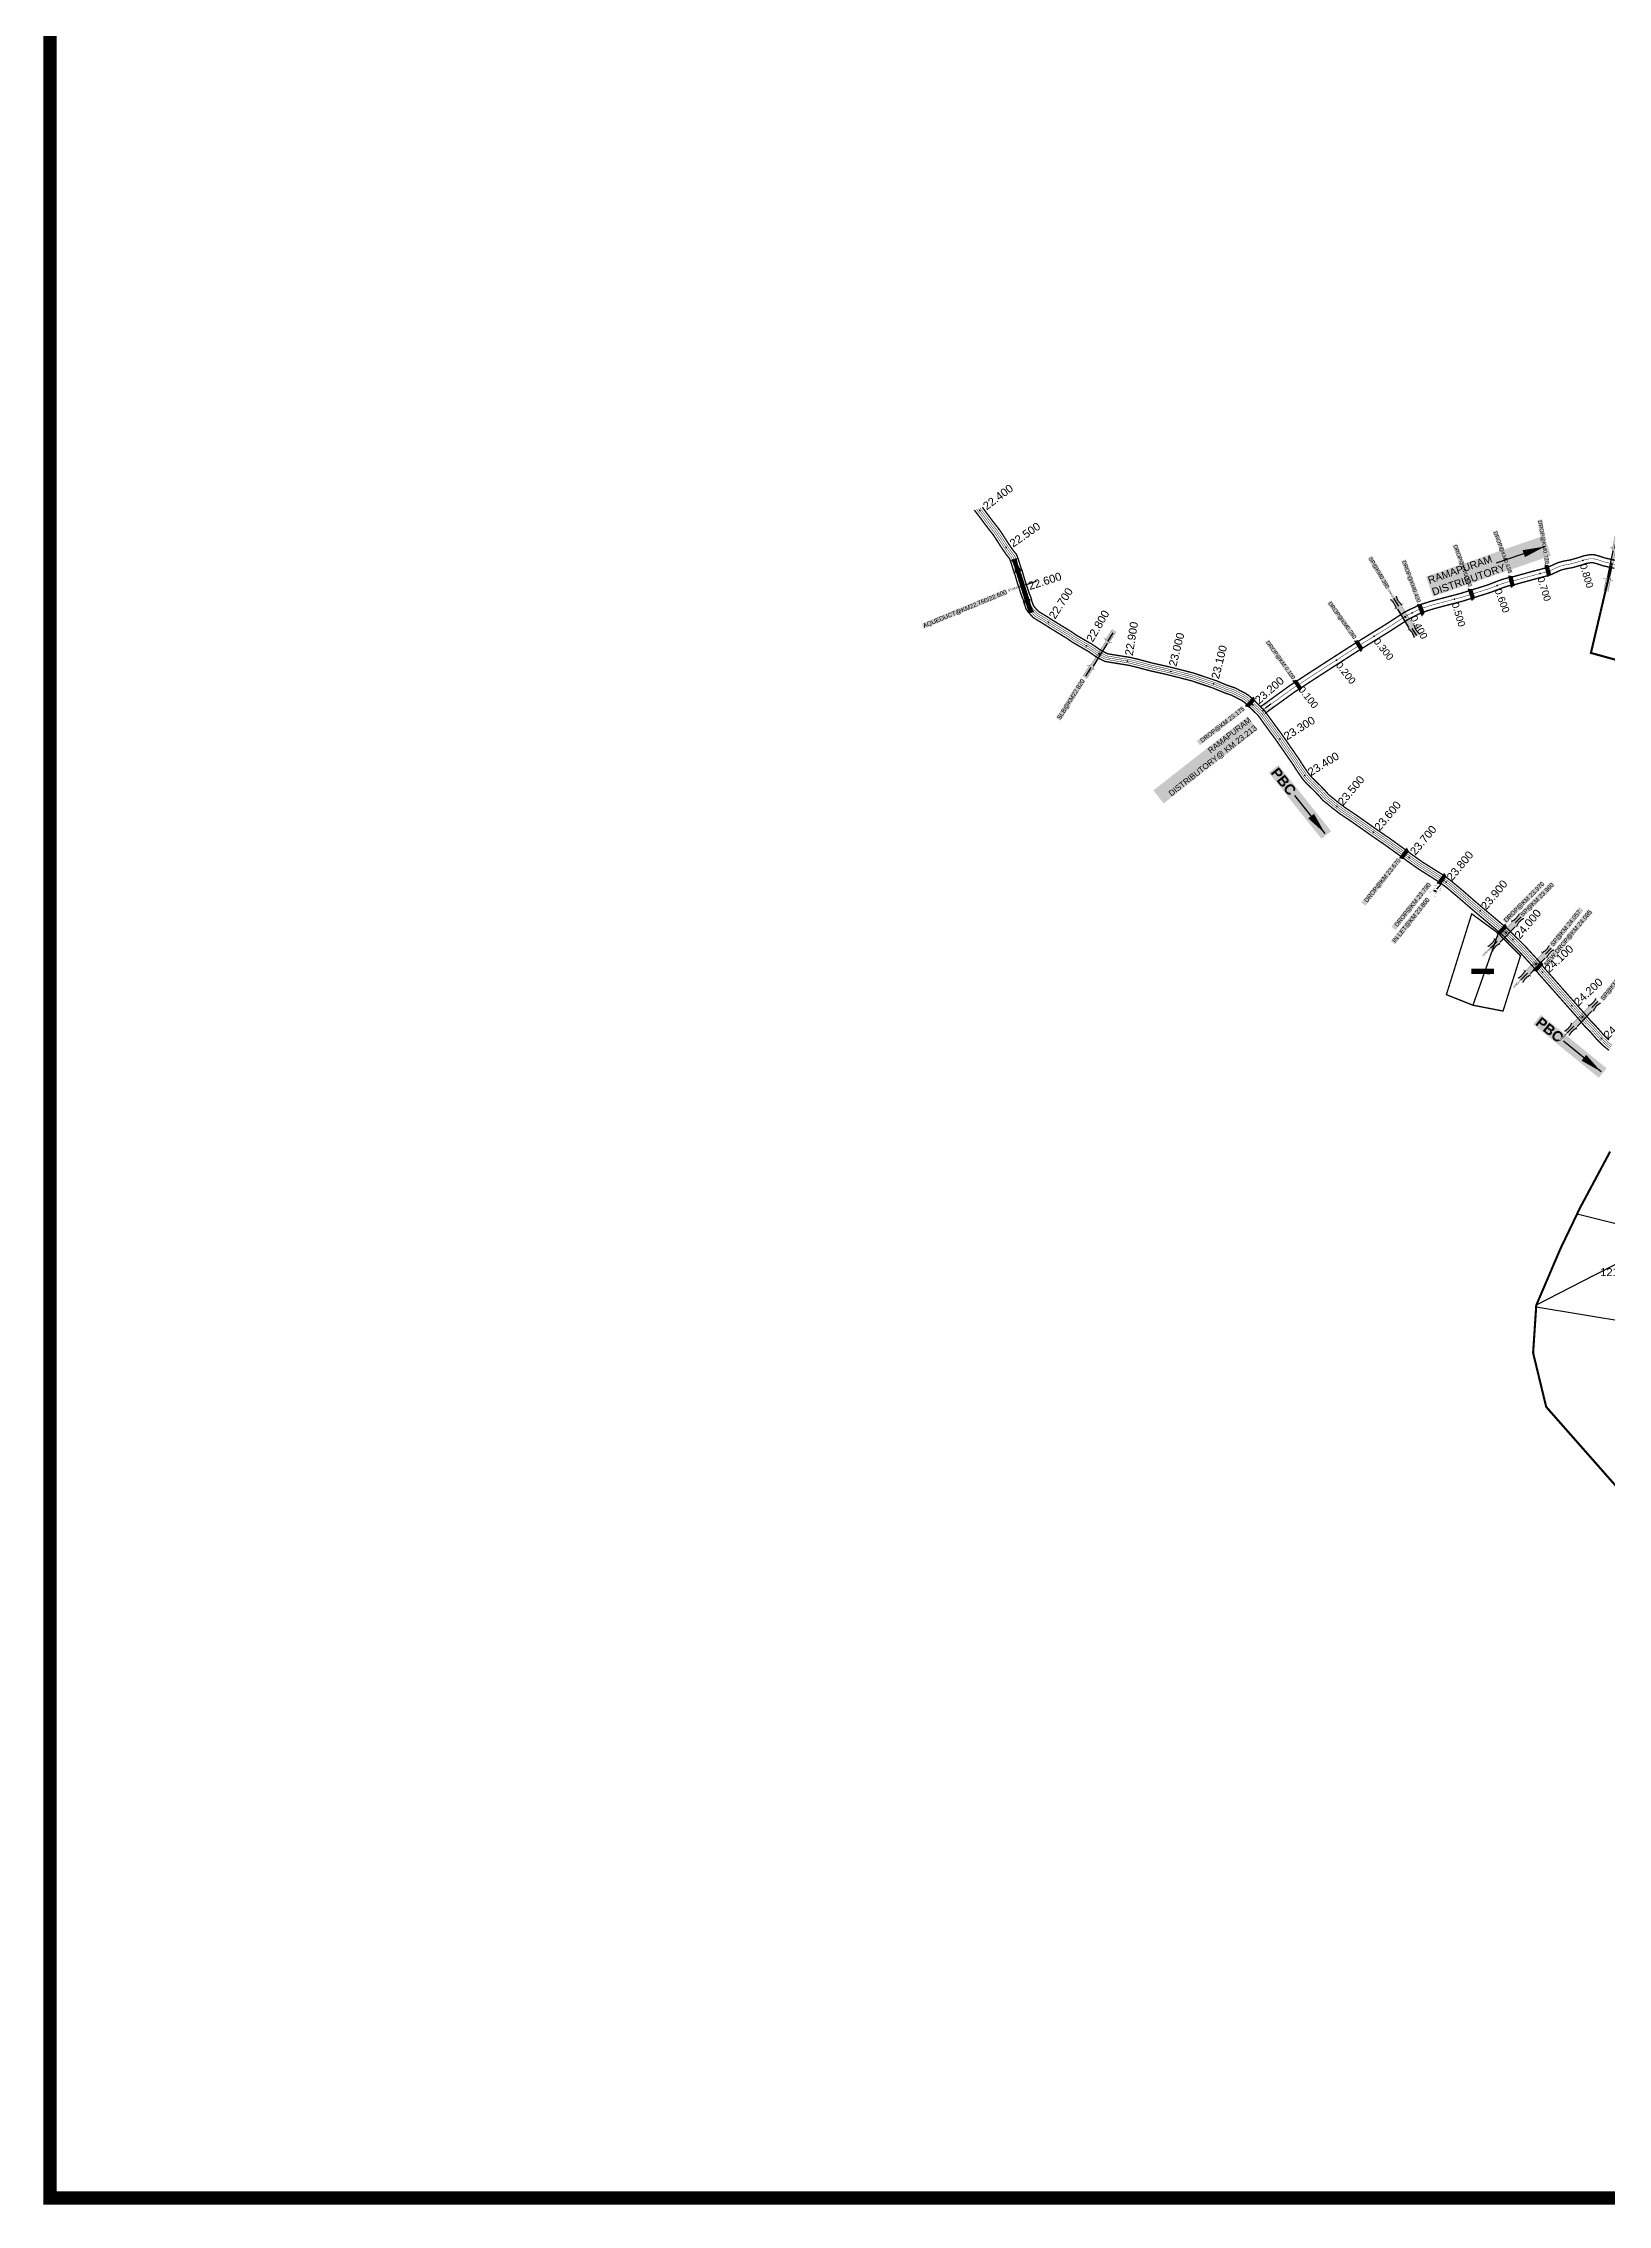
# Model space of a CAD drawing. Header units: inches. Extents: x 191726 to 254104, y 1600078 to 1621862.
# Drawn here: x 191764 to 195285, y 1604349 to 1609216 of the extents above; entities that cross this region are included whole.
import ezdxf
from ezdxf.enums import TextEntityAlignment as Align

# ---------------------------------------------------------------- set-up
doc = ezdxf.new("R2010")
doc.units = ezdxf.units.IN
doc.header["$LTSCALE"] = 15
doc.header["$MEASUREMENT"] = 0
doc.linetypes.add('ACAD_ISO02W100', pattern=[15, 12, -3])
doc.linetypes.add('HIDDEN2', pattern=[0.1875, 0.125, -0.0625])
for name, color, linetype in [('CANAL1', 7, 'Continuous'), ('CSMark', 72, 'Continuous'), ('PLOTS', 7, 'Continuous'), ('PLOTS NO', 7, 'Continuous'), ('ROADS', 1, 'Continuous'), ('STRUCTURE', 5, 'Continuous'), ('text2', 7, 'Continuous'), ('Title', 7, 'Continuous'), ('VILLAGE BOUNDAY', 5, 'Continuous')]:
    doc.layers.add(name, color=color, linetype=linetype)
doc.styles.get("Standard").update_dxf_attribs({"font": 'arial.ttf'})
doc.dimstyles.get("Standard").update_dxf_attribs({"dimtxt": 0.18, "dimasz": 0.18, "dimexe": 0.18, "dimexo": 0.0625, "dimgap": 0.09, "dimtad": 0, "dimtih": 1, "dimtoh": 1, "dimdec": 4, "dimzin": 0, "dimdsep": 46, "dimtxsty": 'Standard', "dimcen": 0.09, "dimadec": 0, "dimazin": 0, "dimtfac": 1, "dimtdec": 4, "dimtofl": 0, "dimtmove": 0, "dimatfit": 3, "dimfxl": 1, "dimtolj": 1, "dimtzin": 0, "dimarcsym": 0})

# ---------------------------------------------------------------- blocks, each defined once
blk = doc.blocks.new('DROP')
h = blk.add_hatch()
h.set_pattern_fill('ANSI31', color=1, scale=10, angle=45)
h.set_pattern_definition([(90, (-324.4107, -25.7687), (-1.25, 0), [])])
h.paths.add_polyline_path([(-9.9, -4.3), (-13.8, 4.1), (13.8, 4.1), (10.2, -4.3)])
at = {"layer": 'STRUCTURE', "color": 5, "const_width": 0.49}
blk.add_lwpolyline([(-9.9, -4.3), (-13.8, 4.1), (13.8, 4.1), (10.2, -4.3), (-9.9, -4.3)], dxfattribs=at)
at = {"layer": 'STRUCTURE', "color": 5}
blk.add_circle((0, 0), 1.33, dxfattribs=at)
blk = doc.blocks.new('OT')
at = {"layer": 'STRUCTURE', "color": 190}
for points, const_width in [([(769751.4, 1706595.8), (769729.4, 1706595.8)], 0.5), ([(769751.4, 1706579), (769729.4, 1706579)], 0.5), ([(769775.2, 1706601.8), (769775.2, 1706597.8), (769769.2, 1706593.8), (769761.8, 1706593.8), (769754.4, 1706593.8), (769748.4, 1706597.8), (769748.4, 1706601.8)], 0.5), ([(769748.4, 1706573), (769748.4, 1706577), (769754.4, 1706581), (769761.8, 1706581), (769761.8, 1706581), (769761.8, 1706581), (769769.2, 1706581), (769775.2, 1706577), (769775.2, 1706573)], 0.5), ([(769761.8, 1706593.8), (769761.8, 1706581)], 2.5)]:
    blk.add_lwpolyline(points, dxfattribs=dict(at, const_width=const_width))
at = {"layer": 'STRUCTURE', "color": 0}
blk.add_circle((769761.8, 1706587.4), 1.87, dxfattribs=at)
blk.add_leader([(769732.6, 1706587.4), (769753.8, 1706587.4)], dimstyle='Standard', override={"dimasz": 10, "dimgap": 0.09, "dimtad": 0}, dxfattribs=at)
blk = doc.blocks.new('SP')
at = {"layer": 'STRUCTURE'}
h = blk.add_hatch(dxfattribs=at)
h.set_pattern_fill('DASH', color=256, scale=8, style=0)
edge = h.paths.add_edge_path()
edge.add_spline(control_points=[(769825.7, 1706742.1), (769825.3, 1706741.8), (769823.8, 1706740.8), (769820.9, 1706740.3), (769817, 1706739.7), (769811.4, 1706738.9), (769804, 1706739.7), (769798.4, 1706741), (769795.6, 1706741.6)], knot_values=[0, 0, 0, 0, 1.613557, 5.24513, 8.624976, 13.470124, 22.190216, 30.746377, 30.746377, 30.746377, 30.746377], degree=3, periodic=0)
edge.add_line((769795.6, 1706741.6), (769792.6, 1706739.6))
edge.add_line((769792.6, 1706739.6), (769732.6, 1706739.6))
edge.add_line((769732.6, 1706739.6), (769729.6, 1706741.6))
edge.add_spline(control_points=[(769729.6, 1706741.6), (769726.9, 1706740.9), (769721.3, 1706739.5), (769713.9, 1706738.5), (769708.3, 1706739.1), (769704.4, 1706739.6), (769701.5, 1706740), (769700, 1706741), (769699.5, 1706741.3)], knot_values=[0, 0, 0, 0, 8.556161, 17.276253, 22.121402, 25.501247, 29.13282, 30.746377, 30.746377, 30.746377, 30.746377], degree=3, periodic=0)
edge.add_line((769699.5, 1706741.3), (769699.5, 1706722.1))
edge.add_spline(control_points=[(769699.5, 1706722.1), (769700, 1706722.4), (769701.4, 1706723.4), (769704.3, 1706724), (769708.2, 1706724.5), (769713.8, 1706725.3), (769721.2, 1706724.5), (769726.8, 1706723.3), (769729.6, 1706722.6)], knot_values=[0, 0, 0, 0, 1.613557, 5.24513, 8.624976, 13.470124, 22.190216, 30.746377, 30.746377, 30.746377, 30.746377], degree=3, periodic=0)
edge.add_line((769729.6, 1706722.6), (769732.6, 1706724.6))
edge.add_line((769732.6, 1706724.6), (769792.6, 1706724.6))
edge.add_line((769792.6, 1706724.6), (769795.6, 1706722.6))
edge.add_spline(control_points=[(769795.6, 1706722.6), (769798.4, 1706723.3), (769803.9, 1706724.8), (769811.3, 1706725.8), (769817, 1706725.1), (769820.9, 1706724.7), (769823.8, 1706724.2), (769825.2, 1706723.3), (769825.7, 1706723)], knot_values=[0, 0, 0, 0, 8.556161, 17.276253, 22.121402, 25.501247, 29.13282, 30.746377, 30.746377, 30.746377, 30.746377], degree=3, periodic=0)
edge.add_line((769825.7, 1706723), (769825.7, 1706742.1))
h.paths.add_polyline_path([(769764.2, 1706732.1, -1), (769761.1, 1706732.1, -1)], flags=0)
h.paths.add_polyline_path([(769761.1, 1706732.1, 1), (769764.2, 1706732.1, 1)], flags=16)
at = {"layer": 'STRUCTURE', "const_width": 0.628}
for points in [[(769726.6, 1706747.6), (769726.6, 1706743.6), (769732.6, 1706739.6), (769792.6, 1706739.6), (769798.6, 1706743.6), (769798.6, 1706747.6)], [(769726.6, 1706716.6), (769726.6, 1706720.6), (769732.6, 1706724.6), (769792.6, 1706724.6), (769798.6, 1706720.6), (769798.6, 1706716.6)]]:
    blk.add_lwpolyline(points, dxfattribs=at)
at = {"layer": 'STRUCTURE', "color": 3}
blk.add_lwpolyline([(769732.6, 1706724.6), (769792.6, 1706724.6)], dxfattribs=at)
blk.add_lwpolyline([(769732.6, 1706724.6), (769792.6, 1706724.6)], dxfattribs=at)
at = {"layer": 'STRUCTURE', "color": 0}
blk.add_circle((769762.6, 1706732.1), 1.55, dxfattribs=at)
at = {"layer": 'STRUCTURE'}
for points in [[(769699.5, 1706741.3), (769700.9, 1706740.5), (769704.4, 1706739.6), (769707.8, 1706739.2), (769712.6, 1706738.8), (769721.3, 1706739.7), (769729.6, 1706741.6)], [(769825.7, 1706742.1), (769824.3, 1706741.3), (769820.8, 1706740.3), (769817.5, 1706739.8), (769812.7, 1706739.2), (769804, 1706739.9), (769795.6, 1706741.6)], [(769825.7, 1706723), (769824.3, 1706723.8), (769820.8, 1706724.7), (769817.4, 1706725.1), (769812.6, 1706725.5), (769803.9, 1706724.6), (769795.6, 1706722.6)], [(769699.5, 1706722.1), (769700.9, 1706723), (769704.4, 1706724), (769707.7, 1706724.5), (769712.5, 1706725), (769721.2, 1706724.4), (769729.6, 1706722.6)]]:
    blk.add_spline(points, degree=3, dxfattribs=at)
at = {"layer": 'STRUCTURE', "color": 0}
blk.add_text('STREAM', height=5, dxfattribs=at).set_placement((769684.3, 1706732.1), align=Align.MIDDLE_CENTER)
for points in [[(769727.4, 1706732.1), (769700.8, 1706732.1)], [(769824.4, 1706732.1), (769800.5, 1706732.1)]]:
    blk.add_leader(points, dimstyle='Standard', override={"dimasz": 10, "dimgap": 0.09, "dimtad": 0}, dxfattribs=at)
blk = doc.blocks.new('AQUEDUCT')
at = {"layer": 'STRUCTURE'}
h = blk.add_hatch(dxfattribs=at)
h.set_pattern_fill('DASH', color=256, scale=8, angle=-90, style=0)
h.set_pattern_definition([(270, (-1706662.7411, 769762.6106), (1, -1), [1, -1])])
edge = h.paths.add_edge_path()
edge.add_spline(control_points=[(6.5, -63.1), (6.2, -62.6), (5.2, -61.2), (4.6, -58.3), (4.1, -54.4), (3.3, -48.8), (4.1, -41.4), (5.4, -35.8), (6, -33)], knot_values=[0, 0, 0, 0, 1.613557, 5.24513, 8.624976, 13.470124, 22.190216, 30.746377, 30.746377, 30.746377, 30.746377], degree=3, periodic=0)
edge.add_line((6, -33), (4, -30))
edge.add_line((4, -30), (4, 30))
edge.add_line((4, 30), (6, 33))
edge.add_spline(control_points=[(6, 33), (5.3, 35.8), (3.9, 41.3), (2.8, 48.7), (3.5, 54.4), (3.9, 58.3), (4.4, 61.2), (5.4, 62.6), (5.7, 63.1)], knot_values=[0, 0, 0, 0, 8.556161, 17.276253, 22.121402, 25.501247, 29.13282, 30.746377, 30.746377, 30.746377, 30.746377], degree=3, periodic=0)
edge.add_line((5.7, 63.1), (-6.5, 63.1))
edge.add_spline(control_points=[(-6.5, 63.1), (-6.2, 62.6), (-5.2, 61.2), (-4.6, 58.3), (-4.1, 54.4), (-3.3, 48.8), (-4.1, 41.4), (-5.4, 35.8), (-6, 33)], knot_values=[0, 0, 0, 0, 1.613557, 5.24513, 8.624976, 13.470124, 22.190216, 30.746377, 30.746377, 30.746377, 30.746377], degree=3, periodic=0)
edge.add_line((-6, 33), (-4, 30))
edge.add_line((-4, 30), (-4, -30))
edge.add_line((-4, -30), (-6, -33))
edge.add_spline(control_points=[(-6, -33), (-5.3, -35.8), (-3.9, -41.3), (-2.8, -48.7), (-3.5, -54.4), (-3.9, -58.3), (-4.4, -61.2), (-5.4, -62.6), (-5.7, -63.1)], knot_values=[0, 0, 0, 0, 8.556161, 17.276253, 22.121402, 25.501247, 29.13282, 30.746377, 30.746377, 30.746377, 30.746377], degree=3, periodic=0)
edge.add_line((-5.7, -63.1), (6.5, -63.1))
blk.add_circle((0, 0), 0.938)
at = {"layer": 'STRUCTURE', "const_width": 0.628}
for points in [[(-12, 36), (-8, 36), (-4, 30), (-4, -30), (-8, -36), (-12, -36)], [(12, 36), (8, 36), (4, 30), (4, -30), (8, -36), (12, -36)]]:
    blk.add_lwpolyline(points, dxfattribs=at)
at = {"layer": 'STRUCTURE', "color": 3}
for points in [[(-4, 30), (-4, -30)], [(-4, 30), (-4, -30)], [(4, 30), (4, -30)]]:
    blk.add_lwpolyline(points, dxfattribs=at)
at = {"layer": 'STRUCTURE'}
for points in [[(-6.5, 63.1), (-5.7, 61.7), (-4.7, 58.2), (-4.2, 54.9), (-3.6, 50.1), (-4.3, 41.4), (-6, 33)], [(5.7, 63.1), (4.8, 61.7), (3.9, 58.2), (3.5, 54.8), (3.1, 50), (4, 41.3), (6, 33)], [(-5.7, -63.1), (-4.8, -61.7), (-3.9, -58.2), (-3.5, -54.8), (-3.1, -50), (-4, -41.3), (-6, -33)], [(6.5, -63.1), (5.7, -61.7), (4.7, -58.2), (4.2, -54.9), (3.6, -50.1), (4.3, -41.4), (6, -33)]]:
    blk.add_spline(points, degree=3, dxfattribs=at)
at = {"layer": 'STRUCTURE', "color": 0}
blk.add_text('STREAM', height=5, dxfattribs=at).set_placement((-19.7, -0.1), align=Align.MIDDLE_CENTER)
for points in [[(32.5, 0.1), (5.8, 0)], [(0.4, -62), (0.1, -38.2)]]:
    blk.add_leader(points, dimstyle='Standard', override={"dimasz": 10, "dimgap": 0.09, "dimtad": 0}, dxfattribs=at)
blk = doc.blocks.new('SLB')
at = {"layer": 'STRUCTURE'}
h = blk.add_hatch(dxfattribs=at)
h.set_pattern_fill('DOTS', color=6, scale=20, angle=320.3722, style=0)
h.set_pattern_definition([(320.372247934, (-159.4327, -72.9564), (1.2786241598, 0.5641323054), [0, -1.25])])
h.paths.add_polyline_path([(769699.5, 1706871.1), (769699.5, 1706861.1), (769729.1, 1706861.1), (769732.1, 1706863.1), (769792.1, 1706863.1), (769795.1, 1706861.1), (769824.7, 1706861.1), (769824.7, 1706871.1), (769795.1, 1706871.1), (769792.1, 1706869.1), (769732.1, 1706869.1), (769729.1, 1706871.1)])
at = {"layer": 'STRUCTURE', "color": 6, "linetype": 'ACAD_ISO02W100', "ltscale": 0.5, "const_width": 0.5}
for points in [[(769699.5, 1706871.1), (769729.1, 1706871.1)], [(769699.5, 1706861.1), (769729.1, 1706861.1)], [(769795.1, 1706871.1), (769824.7, 1706871.1)], [(769795.1, 1706861.1), (769824.7, 1706861.1)]]:
    blk.add_lwpolyline(points, dxfattribs=at)
at = {"layer": 'STRUCTURE', "color": 6, "const_width": 0.628}
for points in [[(769726.1, 1706877.1), (769726.1, 1706873.1), (769732.1, 1706869.1), (769792.1, 1706869.1), (769798.1, 1706873.1), (769798.1, 1706877.1)], [(769726.1, 1706855.1), (769726.1, 1706859.1), (769732.1, 1706863.1), (769792.1, 1706863.1), (769798.1, 1706859.1), (769798.1, 1706855.1)]]:
    blk.add_lwpolyline(points, dxfattribs=at)
at = {"layer": 'STRUCTURE', "color": 6}
blk.add_lwpolyline([(769732.1, 1706863.1), (769792.1, 1706863.1)], dxfattribs=at)
blk.add_lwpolyline([(769732.1, 1706863.1), (769792.1, 1706863.1)], dxfattribs=at)
at = {"layer": 'STRUCTURE', "color": 0}
blk.add_circle((769762.1, 1706866.1), 1.24, dxfattribs=at)
for points in [[(769703.8, 1706866), (769726.7, 1706866)], [(769818.6, 1706865.8), (769795.7, 1706865.8)]]:
    blk.add_leader(points, dimstyle='Standard', override={"dimasz": 10, "dimgap": 0.09, "dimtad": 0}, dxfattribs=at)

msp = doc.modelspace()

# ---------------------------------------------------------------- linework, layer by layer
at = {"color": 5, "const_width": 3}
for points in [[(194921.5, 1607073.4), (194978.5, 1607255.4), (195038.3, 1607211.5), (194981.3, 1607049.6), (194921.5, 1607073.4)], [(194981.3, 1607049.6), (195049, 1607036.5), (195088.4, 1607161.1), (195038.3, 1607211.5)]]:
    msp.add_lwpolyline(points, dxfattribs=at)
at = {"layer": 'CANAL1', "color": 200, "const_width": 3}
for points in [[(193859.1, 1608164.4), (193863.7, 1608158.6), (193875.3, 1608143.2), (193885.9, 1608128.9), (193902, 1608108.3), (193921.4, 1608078.2), (193930.8, 1608064.7), (193938.4, 1608055.1), (193942.4, 1608043.9), (193946.4, 1608030.7), (193951.1, 1608017.1), (193956, 1607999.9), (193960.5, 1607986.9), (193965.6, 1607970.8), (193969.3, 1607962.1), (193971.9, 1607952.2), (193976.2, 1607940.6), (193980.3, 1607934.9), (193985.2, 1607929.5), (193991.7, 1607922.4), (193999.9, 1607917.2), (194012.2, 1607909.9), (194029.8, 1607898.6), (194053.2, 1607884.3), (194067.5, 1607875.6), (194079.5, 1607867.2), (194116, 1607846.1), (194133.8, 1607833.6), (194153.2, 1607823.6), (194207.3, 1607814.8), (194224.6, 1607810.6), (194255.1, 1607802.5), (194289.8, 1607794.8), (194318.9, 1607787.5), (194348.5, 1607779.9), (194371.2, 1607772.2), (194396.4, 1607763.7), (194411.2, 1607757.5), (194422.9, 1607752.7), (194438.4, 1607747.6), (194451, 1607740.9), (194460.1, 1607736.4), (194466.6, 1607731.9), (194475.6, 1607723.8), (194485.8, 1607713.6), (194497.8, 1607702.2), (194510.9, 1607683.8), (194523.7, 1607666.2), (194536.5, 1607649), (194554.5, 1607623), (194574.6, 1607594.1), (194585.3, 1607577.3), (194597.9, 1607559.1), (194606.8, 1607548.8), (194615.8, 1607540.3), (194625.5, 1607530.7), (194635.3, 1607520.6), (194644, 1607510.4), (194654.5, 1607502.5), (194663.1, 1607495), (194684, 1607479.1), (194705.5, 1607464.9), (194730.5, 1607447.3), (194755.8, 1607429.5), (194782.8, 1607411), (194822.5, 1607382.4), (194836.5, 1607372.1), (194857.1, 1607357.4), (194907.3, 1607325.7), (194922.5, 1607314.2), (194945.1, 1607295.2), (194981.8, 1607263.4), (195049.3, 1607206.5), (195059.3, 1607196.4), (195084, 1607172), (195116, 1607137.1), (195129.9, 1607119.6), (195164.3, 1607080.8), (195221, 1607016.6), (195231.6, 1607003.7), (195244.7, 1606990.5), (195262.1, 1606970.6), (195275.4, 1606957.7), (195287.2, 1606948.2)], [(193877, 1608170.8), (193878, 1608169.6), (193889.7, 1608153.9), (193900.2, 1608139.8), (193916.7, 1608118.8), (193936.4, 1608088.2), (193945.2, 1608075.4), (193954.4, 1608064), (193959.5, 1608049.5), (193963.5, 1608036.2), (193968.2, 1608022.6), (193973.2, 1608005.3), (193977.5, 1607992.5), (193982.5, 1607977.1), (193986.4, 1607968), (193989.1, 1607957.6), (193992.2, 1607949.2), (193994.4, 1607946.3), (193998.6, 1607941.5), (194003.3, 1607936.3), (194009.3, 1607932.6), (194021.7, 1607925.2), (194039.4, 1607913.9), (194062.6, 1607899.7), (194077.3, 1607890.7), (194089.2, 1607882.4), (194125.7, 1607861.3), (194143.1, 1607849.1), (194158.9, 1607840.9), (194210.9, 1607832.5), (194229.1, 1607828.1), (194259.4, 1607820), (194294, 1607812.3), (194323.4, 1607805), (194353.6, 1607797.2), (194376.9, 1607789.2), (194402.7, 1607780.6), (194418.1, 1607774.2), (194429.1, 1607769.6), (194445.5, 1607764.2), (194459.3, 1607756.9), (194469.3, 1607751.9), (194477.7, 1607746.1), (194488, 1607736.9), (194498.4, 1607726.4), (194511.4, 1607714), (194525.5, 1607694.3), (194538.2, 1607676.8), (194551.1, 1607659.5), (194569.3, 1607633.3), (194589.6, 1607604.1), (194600.3, 1607587.2), (194612.2, 1607570.2), (194619.9, 1607561.2), (194628.3, 1607553.2), (194638.3, 1607543.4), (194648.6, 1607532.7), (194656.4, 1607523.6), (194665.8, 1607516.4), (194674.5, 1607508.9), (194694.4, 1607493.9), (194715.7, 1607479.8), (194740.9, 1607462), (194766, 1607444.3), (194793.2, 1607425.7), (194833.1, 1607396.9), (194847.1, 1607386.6), (194867.1, 1607372.3), (194917.6, 1607340.5), (194933.7, 1607328.3), (194956.8, 1607308.9), (194993.5, 1607277.1), (195061.5, 1607219.7), (195072, 1607209.1), (195097, 1607184.5), (195129.7, 1607148.8), (195143.7, 1607131.2), (195177.8, 1607092.7), (195234.7, 1607028.2), (195245, 1607015.8), (195257.9, 1607002.8), (195275.2, 1606983), (195287.3, 1606971.3)], [(194502.4, 1607721), (194569.4, 1607769.5), (194631.4, 1607809.9), (194714.1, 1607863.2), (194784.8, 1607906.9), (194828.5, 1607935.2), (194859.5, 1607950.4), (194884, 1607958.4), (194904.8, 1607964), (194953.6, 1607976.8), (195013.8, 1607995.7), (195041.5, 1608006.3), (195055.7, 1608010.9), (195072.2, 1608014.5), (195119.3, 1608027.4), (195148.9, 1608035.2), (195172.4, 1608046), (195187.3, 1608050), (195201, 1608052.3), (195216.5, 1608056.8), (195225.8, 1608059.8), (195231.7, 1608061.7), (195244.2, 1608063.9), (195254.7, 1608063.7), (195266, 1608060.8), (195277.7, 1608056.7), (195302.7, 1608051.1)], [(194513, 1607706.4), (194579.6, 1607754.7), (194641.2, 1607794.8), (194723.7, 1607848), (194794.5, 1607891.7), (194837.4, 1607919.5), (194866.3, 1607933.7), (194889.2, 1607941.1), (194909.5, 1607946.7), (194958.6, 1607959.5), (195019.7, 1607978.7), (195047.5, 1607989.3), (195060.3, 1607993.5), (195076.5, 1607997), (195124, 1608010), (195155.1, 1608018.2), (195178.5, 1608029), (195191.1, 1608032.4), (195205.1, 1608034.8), (195221.8, 1608039.6), (195231.3, 1608042.6), (195236.1, 1608044.2), (195245.6, 1608045.8), (195252.3, 1608045.7), (195260.8, 1608043.5), (195272.7, 1608039.4), (195299.7, 1608033.3)]]:
    msp.add_lwpolyline(points, dxfattribs=at)
at = {"layer": 'CANAL1', "color": 5, "const_width": 1}
for points in [[(193864.1, 1608166.2), (193867.7, 1608161.6), (193879.3, 1608146.2), (193889.8, 1608131.9), (193906.1, 1608111.2), (193925.5, 1608081), (193934.8, 1608067.6), (193942.9, 1608057.6), (193947.1, 1608045.4), (193951.1, 1608032.2), (193955.8, 1608018.6), (193960.8, 1608001.4), (193965.2, 1607988.4), (193970.3, 1607972.6), (193974, 1607963.8), (193976.7, 1607953.7), (193980.7, 1607943), (193984.2, 1607938.1), (193988.9, 1607932.8), (193994.9, 1607926.2), (194002.5, 1607921.5), (194014.9, 1607914.1), (194032.5, 1607902.9), (194055.8, 1607888.6), (194070.2, 1607879.8), (194082.2, 1607871.5), (194118.7, 1607850.4), (194136.4, 1607837.9), (194154.8, 1607828.4), (194208.3, 1607819.8), (194225.9, 1607815.5), (194256.3, 1607807.4), (194291, 1607799.7), (194320.2, 1607792.4), (194349.9, 1607784.7), (194372.8, 1607776.9), (194398.2, 1607768.4), (194413.1, 1607762.2), (194424.6, 1607757.4), (194440.4, 1607752.2), (194453.3, 1607745.4), (194462.7, 1607740.7), (194469.6, 1607735.9), (194479, 1607727.5), (194489.3, 1607717.1), (194501.6, 1607705.5), (194514.9, 1607686.8), (194527.7, 1607669.1), (194540.6, 1607651.9), (194558.6, 1607625.9), (194578.8, 1607596.9), (194589.4, 1607580), (194601.9, 1607562.2), (194610.5, 1607552.2), (194619.3, 1607543.9), (194629, 1607534.2), (194639, 1607523.9), (194647.4, 1607514.1), (194657.6, 1607506.3), (194666.3, 1607498.8), (194686.9, 1607483.2), (194708.4, 1607469), (194733.4, 1607451.4), (194758.6, 1607433.7), (194785.7, 1607415.1), (194825.4, 1607386.4), (194839.4, 1607376.1), (194859.9, 1607361.5), (194910.2, 1607329.8), (194925.6, 1607318.1), (194948.3, 1607299), (194985, 1607267.2), (195052.7, 1607210.2), (195062.8, 1607199.9), (195087.6, 1607175.5), (195119.8, 1607140.3), (195133.8, 1607122.8), (195168.1, 1607084.1), (195224.8, 1607019.8), (195235.3, 1607007), (195248.4, 1606993.9), (195265.8, 1606974.1), (195278.7, 1606961.5), (195290, 1606952.4)], [(193872, 1608169), (193874, 1608166.5), (193885.7, 1608150.9), (193896.2, 1608136.7), (193912.6, 1608115.9), (193932.2, 1608085.5), (193941.2, 1608072.4), (193949.9, 1608061.5), (193954.8, 1608047.9), (193958.7, 1608034.7), (193963.4, 1608021.1), (193968.4, 1608003.8), (193972.8, 1607990.9), (193977.8, 1607975.3), (193981.6, 1607966.4), (193984.3, 1607956.1), (193987.8, 1607946.8), (193990.5, 1607943.1), (193994.9, 1607938.2), (194000.1, 1607932.4), (194006.7, 1607928.3), (194019.1, 1607921), (194036.7, 1607909.7), (194060, 1607895.4), (194074.6, 1607886.5), (194086.5, 1607878.2), (194123, 1607857.1), (194140.5, 1607844.8), (194157.3, 1607836.1), (194209.9, 1607827.6), (194227.8, 1607823.2), (194258.2, 1607815.1), (194292.8, 1607807.4), (194322.1, 1607800.1), (194352.2, 1607792.4), (194375.3, 1607784.5), (194401, 1607775.9), (194416.1, 1607769.6), (194427.4, 1607764.9), (194443.5, 1607759.6), (194457, 1607752.5), (194466.8, 1607747.6), (194474.6, 1607742.2), (194484.6, 1607733.3), (194494.9, 1607722.8), (194507.6, 1607710.8), (194521.4, 1607691.4), (194534.1, 1607673.9), (194547.1, 1607656.6), (194565.2, 1607630.4), (194585.4, 1607601.3), (194596.1, 1607584.5), (194608.2, 1607567.1), (194616.3, 1607557.8), (194624.9, 1607549.6), (194634.7, 1607539.9), (194644.9, 1607529.3), (194652.9, 1607519.9), (194662.7, 1607512.6), (194671.3, 1607505.1), (194691.5, 1607489.8), (194712.9, 1607475.6), (194738, 1607457.9), (194763.2, 1607440.2), (194790.3, 1607421.6), (194830.1, 1607392.9), (194844.1, 1607382.6), (194864.4, 1607368.2), (194914.7, 1607336.4), (194930.6, 1607324.4), (194953.5, 1607305.1), (194990.2, 1607273.3), (195058.1, 1607216.1), (195068.5, 1607205.6), (195093.4, 1607181.1), (195125.9, 1607145.5), (195139.9, 1607128), (195174.1, 1607089.4), (195230.9, 1607025), (195241.3, 1607012.4), (195254.2, 1606999.4), (195271.6, 1606979.6), (195284, 1606967.5), (195294.5, 1606959.1)]]:
    msp.add_lwpolyline(points, dxfattribs=at)
at = {"layer": 'CANAL1', "color": 1, "linetype": 'HIDDEN2', "ltscale": 4, "const_width": 1}
for points in [[(193868.1, 1608167.6), (193870.9, 1608164.1), (193882.5, 1608148.6), (193893, 1608134.3), (193909.3, 1608113.5), (193928.9, 1608083.2), (193931, 1608080.2), (193938, 1608070), (193946.4, 1608059.6), (193951, 1608046.7), (193954.9, 1608033.5), (193959.6, 1608019.8), (193964.6, 1608002.6), (193969, 1607989.7), (193974.1, 1607974), (193977.8, 1607965.1), (193980.5, 1607954.9), (193984.2, 1607944.9), (193987.4, 1607940.6), (193991.9, 1607935.5), (193997.5, 1607929.3), (194004.6, 1607924.9), (194017, 1607917.6), (194034.6, 1607906.3), (194057.9, 1607892), (194072.4, 1607883.2), (194084.3, 1607874.8), (194120.9, 1607853.7), (194138.5, 1607841.4), (194156, 1607832.3), (194209.1, 1607823.7), (194226.9, 1607819.3), (194257.3, 1607811.3), (194291.9, 1607803.5), (194301.5, 1607801.1), (194321.2, 1607796.2), (194351.1, 1607788.6), (194374, 1607780.7), (194399.6, 1607772.1), (194414.6, 1607765.9), (194426, 1607761.2), (194442, 1607755.9), (194455.1, 1607748.9), (194464.7, 1607744.1), (194472.1, 1607739), (194481.8, 1607730.4), (194485.8, 1607726.3), (194492.1, 1607720), (194504.6, 1607708.1), (194518.2, 1607689.1), (194530.9, 1607671.5), (194543.8, 1607654.2), (194546.9, 1607649.7), (194561.9, 1607628.1), (194582.1, 1607599.1), (194592.8, 1607582.2), (194605.1, 1607564.7), (194613.4, 1607555), (194622.1, 1607546.7), (194631.9, 1607537), (194641.9, 1607526.6), (194650.2, 1607517), (194660.2, 1607509.5), (194668.8, 1607501.9), (194675.2, 1607497.1), (194689.2, 1607486.5), (194710.6, 1607472.3), (194735.7, 1607454.7), (194760.9, 1607436.9), (194788, 1607418.4), (194827.8, 1607389.7), (194838, 1607382.1), (194841.8, 1607379.4), (194862.1, 1607364.9), (194912.5, 1607333.1), (194928.1, 1607321.3), (194950.9, 1607302), (194987.6, 1607270.2), (195055.4, 1607213.1), (195065.6, 1607202.8), (195070.8, 1607197.7), (195090.5, 1607178.3), (195122.9, 1607142.9), (195136.8, 1607125.4), (195171.1, 1607086.8), (195227.8, 1607022.4), (195238.3, 1607009.7), (195251.3, 1606996.6), (195268.7, 1606976.8), (195281.3, 1606964.5), (195292.3, 1606955.8)], [(194507.7, 1607713.7), (194574.5, 1607762.1), (194636.3, 1607802.3), (194718.9, 1607855.6), (194789.7, 1607899.3), (194832.9, 1607927.4), (194862.9, 1607942.1), (194886.6, 1607949.7), (194907.1, 1607955.3), (194956.1, 1607968.1), (195016.8, 1607987.2), (195044.5, 1607997.8), (195058, 1608002.2), (195074.4, 1608005.7), (195121.6, 1608018.7), (195152, 1608026.7), (195175.4, 1608037.5), (195189.2, 1608041.2), (195203.1, 1608043.5), (195219.2, 1608048.2), (195228.6, 1608051.2), (195233.9, 1608052.9), (195244.9, 1608054.9), (195253.5, 1608054.7), (195263.4, 1608052.2), (195275.2, 1608048), (195301.2, 1608042.2)]]:
    msp.add_lwpolyline(points, dxfattribs=at)
at = {"layer": 'PLOTS'}
for points in [[(195428.5, 1606891.8), (195457.5, 1606879), (195432.1, 1606830.3), (195399, 1606792.9), (195423.1, 1606771.6), (195421.7, 1606750.6), (195431.8, 1606745.8), (195395, 1606620.9), (195379.4, 1606617.2), (195365.9, 1606541.6), (195215.5, 1606579.2)], [(195440.6, 1606317.3), (195123.5, 1606369.4)]]:
    msp.add_lwpolyline(points, dxfattribs=at)
at = {"layer": 'ROADS'}
msp.add_lwpolyline([(196145, 1607246.4), (196115.1, 1607191.1), (196030.5, 1607135.4), (195902.9, 1607031.4), (195843, 1607008.6), (195796.9, 1606948.2), (195721.5, 1606900.4), (195642.6, 1606838.2), (195570.7, 1606748.2), (195507.4, 1606668.8), (195472.9, 1606598.9), (195404.2, 1606517.5), (195253.3, 1606441.4), (195123.8, 1606374)], dxfattribs=at)
at = {"layer": 'text2', "color": 5, "const_width": 30}
msp.add_lwpolyline([(191778.6, 1618532.6), (204585.7, 1618532.6), (204585.7, 1604363.8), (191778.6, 1604363.8)], close=True, dxfattribs=at)
at = {"layer": 'text2', "color": 3, "linetype": 'Continuous'}
for p in [(193871.5, 1608163.3), (193969.4, 1607988.5), (194026.2, 1607911.6), (194111.7, 1607859), (194203.9, 1607824.5), (194301.5, 1607801.1), (194397.4, 1607772.9), (194485.1, 1607727)]:
    msp.add_point(p, dxfattribs=at)
at = {"layer": 'text2', "color": 2, "linetype": 'Continuous'}
for p in [(193931, 1608080.2), (193967.6, 1607993.9), (195035.8, 1607994.5), (195132.5, 1608021.6), (194940, 1607963.9), (194844.6, 1607933.1), (194759, 1607880.4), (194140.6, 1607840.2), (194301.5, 1607801.1), (194674, 1607826.7), (194589.6, 1607772), (194480.7, 1607731.3), (194485.8, 1607726.3), (194510, 1607715, 133), (194546.9, 1607649.7), (194603.3, 1607567.2), (194675.2, 1607497.1), (194757.1, 1607439.6), (194826.9, 1607390.3), (194838, 1607382.1), (194911.6, 1607333.6), (194915.5, 1607330.8), (195047.3, 1607219.9), (195055.1, 1607213.3), (195070.8, 1607197.7), (195138.2, 1607123.9), (195204.2, 1607049.2), (195228, 1607023, 120), (195270.9, 1606974.6)]:
    msp.add_point(p, dxfattribs=at)
at = {"layer": 'text2', "color": 3}
for p in [(195228.3, 1608051.1), (195068.3, 1608004.4), (195150, 1608029, 55), (194978.6, 1607975.2), (194829, 1607924, 59), (194865, 1607941, 58), (194725, 1607860, 60), (194587, 1607771, 61), (194509, 1607713, 62)]:
    msp.add_point(p, dxfattribs=at)
at = {"layer": 'text2', "color": 6, "linetype": 'Continuous'}
for p in [(194757.1, 1607439.6), (194921.1, 1607326.6), (194997.4, 1607262)]:
    msp.add_point(p, dxfattribs=at)
at = {"layer": 'VILLAGE BOUNDAY', "linetype": 'ACAD_ISO02W100', "ltscale": 0.2}
for points in [[(195293.1, 1608039.9, 4.72, 4.72, 0), (195246.8, 1607842.8, 4.72, 4.72, 0), (195355.4, 1607812.8, 4.72, 4.72, 0)], [(195290.1, 1606720.2, 4.72, 4.72, 0), (195222.3, 1606593.3, 4.72, 4.72, 0), (195177.9, 1606500.8, 4.72, 4.72, 0), (195123.8, 1606374, 4.72, 4.72, 0), (195116.7, 1606266.9, 4.72, 4.72, 0), (195146.1, 1606145.3, 4.72, 4.72, 0), (195331.1, 1605935.2, 4.72, 4.72, 0)]]:
    msp.add_lwpolyline(points, format="xyseb", dxfattribs=at)

# ---------------------------------------------------------------- block references
for name, p, rotation in [('AQUEDUCT', (193967.6, 1607993.9), 17.51922462531502), ('DROP', (194480.7, 1607731.3), 48.38991263309531), ('DROP', (194826.9, 1607390.3), 53.61526561923872), ('DROP', (194911.6, 1607333.6), 53.61526561923872), ('DROP', (195047.3, 1607219.9), 46.92928242380425), ('DROP', (195128.5, 1607135.9), 46.92928242380425)]:
    msp.add_blockref(name, p, dxfattribs=dict(rotation=rotation))
at = {"layer": 'STRUCTURE', "color": 0}
for p, rotation in [((-1321899.7, 2705335.9, 53), 258.3984930217491), ((1232423.2, 49669.9), 57.95180920095033)]:
    msp.add_blockref('SLB', p, dxfattribs=dict(at, rotation=rotation))
for name, p, xscale, yscale, zscale, rotation in [('SP', (-1290825.5, 1417317.1, 59), 0.8, 0.8, 0.8, 301.5871218392318), ('OT', (-72493.9, 2890737.6), 0.7, 0.7, 0.7, 216.0336847247738), ('OT', (-384649.4, 2782706.4), 0.7, 0.7, 0.7, 230.5240776222599), ('SP', (743612.5, 213446.9), 0.7999999999999998, 0.7999999999999998, 0.7999999999999998, 45.75967713441996), ('SP', (752590.5, 216915.7), 0.7999999999999999, 0.7999999999999999, 0.7999999999999999, 46.12641243428613), ('SP', (743785.4, 213256.5, 120), 0.7999999999999998, 0.7999999999999998, 0.7999999999999998, 45.75967713441996)]:
    msp.add_blockref(name, p, dxfattribs=dict(at, xscale=xscale, yscale=yscale, zscale=zscale, rotation=rotation))
at = {"layer": 'text2', "color": 2, "linetype": 'Continuous'}
for p, rotation in [((195150, 1608029, 55), 104.1358342072247), ((195068.3, 1608004.4), 103.2763033013944), ((194865, 1607941, 58), 111.0668971678276), ((194978.6, 1607975.2), 107.7565985506316), ((194725, 1607860, 60), 122.0467440872553), ((194587, 1607771, 61), 123.1382086306626)]:
    msp.add_blockref('DROP', p, dxfattribs=dict(at, rotation=rotation))

# ---------------------------------------------------------------- texts
at = {"layer": 'CSMark', "color": 1}
for s, height, rotation, p in [('22.400', 18, 36.8197, (193881.6, 1608170.8)), ('22.500', 18, 34.6606, (193941.4, 1608087.2)), ('0.800', 16, 286.6952, (195229.3, 1608043.1)), ('22.600', 18, 17.836, (193981.2, 1607992.8)), ('0.700', 16, 286.8976, (195133.6, 1608013.5)), ('22.700', 18, 57.3728, (194033.1, 1607922.2)), ('0.500', 16, 286.7174, (194941, 1607955.9)), ('0.600', 16, 290.764, (195037.3, 1607986.5)), ('22.800', 18, 59.9995, (194117.7, 1607870.1)), ('22.900', 18, 80.7883, (194206.6, 1607836.9)), ('0.400', 16, 297.5351, (194847.1, 1607925.4)), ('23.000', 18, 75.9591, (194304.9, 1607813.3)), ('23.100', 18, 75.9591, (194400.7, 1607785)), ('0.300', 16, 308.4614, (194763, 1607873.3)), ('0.200', 16, 308.4614, (194677.9, 1607819.6)), ('23.200', 18, 41.3351, (194494.3, 1607733.6)), ('0.100', 16, 308.4614, (194593.5, 1607764.9)), ('23.300', 18, 31.9095, (194558, 1607653.3)), ('23.400', 18, 31.9095, (194612, 1607572.7)), ('23.500', 18, 50.2006, (194682.4, 1607503.6)), ('23.600', 18, 50.2006, (194764.6, 1607446.6)), ('23.700', 18, 50.2006, (194844.7, 1607391.7)), ('23.800', 18, 50.2006, (194927.4, 1607334.1)), ('23.900', 18, 50.2006, (195004.4, 1607268.8)), ('24.000', 18, 50.2006, (195080.2, 1607203.1)), ('24.100', 18, 43.0215, (195146.8, 1607128.2)), ('24.200', 18, 43.0215, (195212.9, 1607053.5)), ('24.300', 18, 43.0215, (195279.5, 1606979))]:
    msp.add_text(s, height=height, rotation=rotation, dxfattribs=at).set_placement(p, align=Align.MIDDLE_LEFT)
at = {"layer": 'PLOTS NO'}
msp.add_text('1217', height=18, dxfattribs=at).set_placement((195267.7, 1606439.6))
at = {"layer": 'STRUCTURE', "color": 5, "attachment_point": 1, "bg_fill": 1, "box_fill_scale": 1.1, "bg_fill_color": 7, "bg_fill_true_color": 16777215, "bg_fill_transparency": 0}
for s, insert, char_height, width, rotation in [('\\pi0.52999;DROP@KM0.720', (195136.4, 1608142.6), 9, 98.9, 279.698), ('\\pi0.52999;DROP@KM0.540', (194945.1, 1608087.8), 9, 98.9, 290.2199), ('\\pi0.52999;DROP@KM0.635', (195035.3, 1608118.2), 9, 98.998, 290.2199), ('\\pi0.3274;SP@KM0.380', (194753.4, 1608060.3), 9, 79.346, 300.4299), ('\\pi0.52999;DROP@KM0.420', (194829.7, 1608052.4), 9, 98.9, 290.2199), ('AQUEDUCT@KM22.760/22.600', (193742.2, 1607908.1), 10, 202.296, 22.3955), ('\\pi0.57911;DROP@KM0.260', (194661.8, 1607960), 9, 98.998, 305.5427), ('\\pi0.52999;DROP@KM 0.100', (194522, 1607871.7), 9, 102.393, 305.5427), ('SLB@KM22.820', (194044.3, 1607696.9), 10, 103.722, 57.9518), ('\\pi151.12811;{\\C1;RAMAPURAM  \\P\\pi22.08581;DISTRIBUTORY@ KM 23.213}', (194263.9, 1607533.1), 13, 266.381, 38.0975), ('\\pi6.37211;DROP@KM 23.175', (194361, 1607644.2), 10, 126.843, 37.8139), ('{\\fArial|b1|i0|c0|p34;\\C1;PBC}', (194543, 1607587.1), 23, 185.777, 308.5756), ('\\pi6.48125;DROP@KM 23.670', (194731.5, 1607281.2), 10, 126.843, 51.4144), ('\\pi6.48125;DROP@KM 23.790', (194799.5, 1607226.4), 10, 126.843, 51.4144), ('\\pi1.17776;DROP@KM 23.970', (195048.9, 1607241.8), 10, 121.539, 44.9726), ('SP@KM 23.960', (195086.7, 1607255.3), 10, 99.814, 45.272), ('\\pi1.40286;IN LET@KM 23.800', (194797.9, 1607194.3), 10, 124.65, 51.4144), ('NEW DROP@KM 24.085', (195140.7, 1607143.4), 10, 158.047, 50.1805), ('SP@KM 24.057', (195154.5, 1607187.6), 10, 105.325, 50.8898), ('SP@KM 24.215 ', (195267.6, 1607065.8), 10, 99.848, 51.4144)]:
    msp.add_mtext(s, dxfattribs=dict(at, insert=insert, char_height=char_height, width=width, rotation=rotation))
at = {"layer": 'STRUCTURE', "color": 5, "insert": (194979, 1607131.2), "char_height": 10, "width": 48.449, "attachment_point": 1, "bg_fill": 1, "box_fill_scale": 1.1, "bg_fill_color": 7, "bg_fill_true_color": 16777215, "bg_fill_transparency": 0}
msp.add_mtext('Storage', dxfattribs=at)
at = {"layer": 'Title', "color": 5, "attachment_point": 1, "bg_fill": 1, "box_fill_scale": 1.1, "bg_fill_color": 7, "bg_fill_true_color": 16777215, "bg_fill_transparency": 0}
for s, insert, char_height, width, rotation in [('{\\C1;RAMAPURAM \\PDISTRIBUTORY\\fArial|b1|i0|c0|p34; }', (194877.9, 1608013.7), 16.64, 277.797, 19.1416), ('{\\fArial|b1|i0|c0|p34;\\C1;PBC}', (195134.9, 1607024.7), 23, 185.777, 320.8039)]:
    msp.add_mtext(s, dxfattribs=dict(at, insert=insert, char_height=char_height, width=width, rotation=rotation))

# ---------------------------------------------------------------- leaders
at = {"layer": 'text2', "color": 1}
for points in [[(195143, 1608082.4), (195033.5, 1608045.1)], [(194648.4, 1607436.4), (194580.1, 1607521.6)]]:
    msp.add_leader(points, dimstyle='Standard', override={"dimtxt": 5, "dimasz": 50, "dimgap": 0.09, "dimtad": 0, "dimzin": 2}, dxfattribs=at)
at = {"layer": 'Title', "color": 1}
msp.add_leader([(195269.8, 1606899.8), (195185, 1606968.6)], dimstyle='Standard', override={"dimtxt": 5, "dimasz": 50, "dimgap": 0.09, "dimtad": 0, "dimzin": 2}, dxfattribs=at)

doc.saveas('drawing.dxf')
